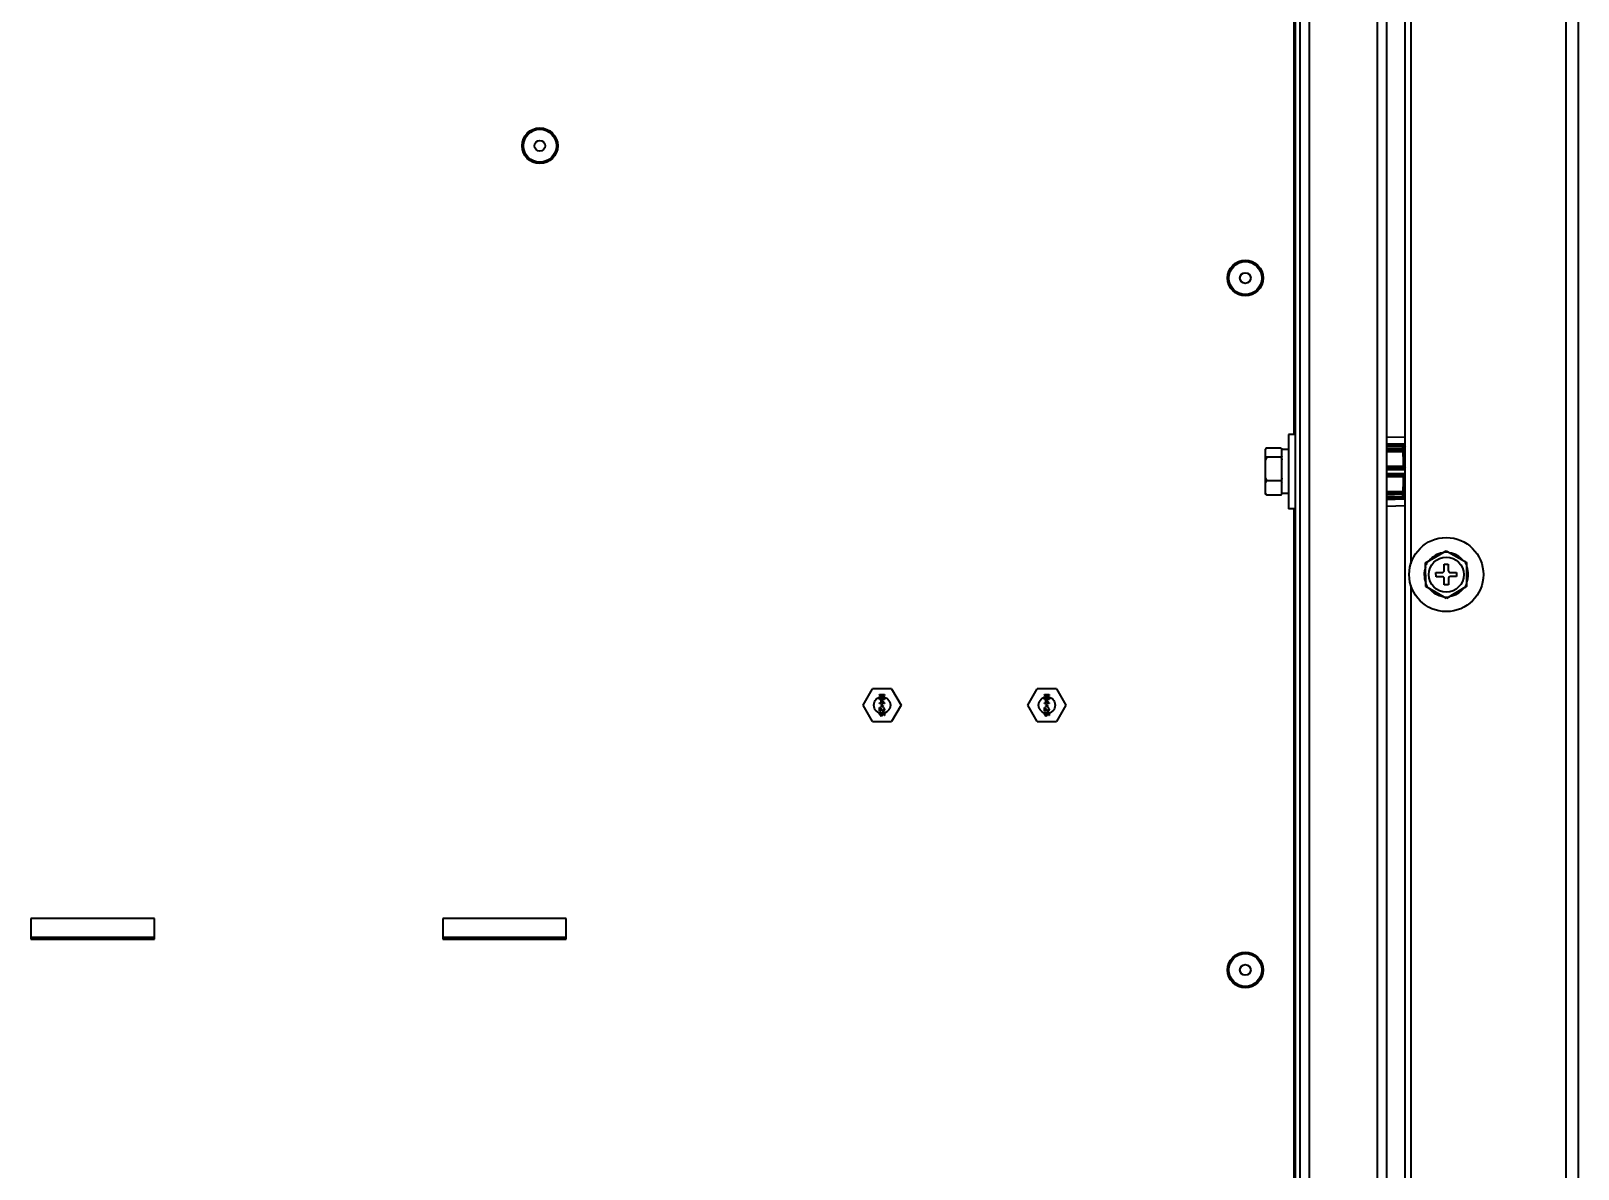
# Model space of a CAD drawing. Header units: millimetres. Extents: x 32496 to 166256, y 3504 to 23939.
# Drawn here: x 36746.7 to 37122.4, y 12476.2 to 12752.6 of the extents above; entities that cross this region are included whole.
import ezdxf

# ---------------------------------------------------------------- set-up
doc = ezdxf.new("R2010")
doc.units = ezdxf.units.MM
doc.layers.get('0').update_dxf_attribs({"lineweight": 35})

msp = doc.modelspace()

# ---------------------------------------------------------------- linework, layer by layer
at = {"color": 7, "linetype": 'Continuous'}
for p, q in [((37119.352, 13391.575), (37119.352, 10882.575)), ((37080.352, 11982.075), (37080.352, 12995.575)), ((37054.852, 12057.575), (37054.852, 12993.375)), ((37053.652, 12966.175), (37053.652, 12130.775)), ((37075.852, 12963.575), (37075.852, 12057.575)), ((37052.052, 12654.575), (37052.052, 12636.575)), ((37053.652, 12654.575), (37052.052, 12654.575)), ((37075.852, 12654.036), (37080.352, 12653.918)), ((37046.452, 12640.103), (37046.452, 12651.048)), ((37050.152, 12651.303), (37046.752, 12651.303)), ((37050.452, 12640.103), (37050.452, 12651.048)), ((37052.052, 12650.925), (37050.452, 12650.925)), ((37050.152, 12649.068), (37046.752, 12649.068)), ((37050.152, 12643.34), (37046.752, 12643.34)), ((37050.152, 12639.848), (37046.752, 12639.848)), ((37052.052, 12640.225), (37050.452, 12640.225)), ((37053.652, 12636.575), (37052.052, 12636.575)), ((37080.352, 12637.233), (37075.852, 12637.115)), ((37085.326, 12623.418), (37090.3, 12626.349)), ((37090.3, 12626.349), (37095.326, 12623.507)), ((37085.377, 12617.644), (37085.326, 12623.418)), ((37087.847, 12621.053), (37089.347, 12621.067)), ((37087.856, 12620.053), (37087.847, 12621.053)), ((37089.356, 12620.067), (37087.856, 12620.053)), ((37089.829, 12623.071), (37090.829, 12623.08)), ((37089.843, 12621.571), (37089.829, 12623.071)), ((37090.829, 12623.08), (37090.843, 12621.58)), ((37091.347, 12621.084), (37092.847, 12621.098)), ((37092.856, 12620.098), (37091.356, 12620.084)), ((37092.847, 12621.098), (37092.856, 12620.098)), ((37095.377, 12617.733), (37095.326, 12623.507)), ((37090.403, 12614.802), (37085.377, 12617.644)), ((37089.874, 12618.071), (37089.86, 12619.571)), ((37090.874, 12618.08), (37089.874, 12618.071)), ((37095.377, 12617.733), (37090.403, 12614.802)), ((37090.86, 12619.58), (37090.874, 12618.08)), ((36948.733, 12588.875), (36951.042, 12592.875)), ((36955.661, 12592.875), (36951.042, 12592.875)), ((36952.752, 12591.3), (36952.752, 12591.45)), ((36952.752, 12591.45), (36953.952, 12591.45)), ((36953.696, 12591.3), (36952.752, 12590.95)), ((36953.696, 12591.3), (36952.752, 12591.3)), ((36952.752, 12590.75), (36952.752, 12590.95)), ((36952.752, 12590.75), (36953.696, 12590.4)), ((36952.752, 12590.25), (36952.752, 12590.4)), ((36952.752, 12590.4), (36953.696, 12590.4)), ((36953.952, 12590.25), (36952.752, 12590.25)), ((36952.879, 12590.85), (36953.952, 12591.225)), ((36953.952, 12590.475), (36952.879, 12590.85)), ((36953.109, 12589.45), (36953.109, 12590.05)), ((36953.109, 12590.05), (36953.262, 12590.05)), ((36953.952, 12589.45), (36953.262, 12590.05)), ((36953.262, 12589.875), (36953.262, 12589.45)), ((36953.262, 12589.875), (36953.747, 12589.45)), ((36953.952, 12591.45), (36953.952, 12591.225)), ((36953.952, 12590.475), (36953.952, 12590.25)), ((36955.661, 12592.875), (36957.97, 12588.875)), ((36988.733, 12588.875), (36991.042, 12592.875)), ((36995.661, 12592.875), (36991.042, 12592.875)), ((36992.752, 12591.3), (36992.752, 12591.45)), ((36992.752, 12591.45), (36993.952, 12591.45)), ((36993.696, 12591.3), (36992.752, 12590.95)), ((36993.696, 12591.3), (36992.752, 12591.3)), ((36992.752, 12590.75), (36992.752, 12590.95)), ((36992.752, 12590.75), (36993.696, 12590.4)), ((36992.752, 12590.25), (36992.752, 12590.4)), ((36992.752, 12590.4), (36993.696, 12590.4)), ((36993.952, 12590.25), (36992.752, 12590.25)), ((36992.879, 12590.85), (36993.952, 12591.225)), ((36993.952, 12590.475), (36992.879, 12590.85)), ((36993.109, 12589.45), (36993.109, 12590.05)), ((36993.109, 12590.05), (36993.262, 12590.05)), ((36993.952, 12589.45), (36993.262, 12590.05)), ((36993.262, 12589.875), (36993.262, 12589.45)), ((36993.262, 12589.875), (36993.747, 12589.45)), ((36993.952, 12591.45), (36993.952, 12591.225)), ((36993.952, 12590.475), (36993.952, 12590.25)), ((36995.661, 12592.875), (36997.97, 12588.875)), ((36951.042, 12584.875), (36948.733, 12588.875)), ((36952.752, 12589.3), (36952.752, 12589.45)), ((36952.752, 12589.45), (36953.109, 12589.45)), ((36953.109, 12589.3), (36952.752, 12589.3)), ((36952.752, 12587.4), (36952.752, 12588.3)), ((36952.752, 12588.3), (36952.879, 12588.3)), ((36952.879, 12587.4), (36952.752, 12587.4)), ((36952.777, 12586.95), (36952.752, 12586.825)), ((36952.752, 12586.675), (36952.752, 12586.825)), ((36952.752, 12586.675), (36952.777, 12586.55)), ((36952.854, 12587.075), (36952.777, 12586.95)), ((36952.777, 12586.55), (36952.854, 12586.425)), ((36952.956, 12587.15), (36952.854, 12587.075)), ((36952.854, 12586.425), (36952.956, 12586.35)), ((36953.518, 12587.6), (36952.879, 12588.3)), ((36952.879, 12588.1), (36952.879, 12587.4)), ((36952.879, 12588.1), (36953.441, 12587.475)), ((36952.879, 12586.825), (36952.905, 12586.925)), ((36952.879, 12586.825), (36952.879, 12586.675)), ((36952.905, 12586.575), (36952.879, 12586.675)), ((36952.905, 12586.925), (36952.956, 12587)), ((36952.956, 12586.5), (36952.905, 12586.575)), ((36953.058, 12587.2), (36952.956, 12587.15)), ((36952.956, 12587), (36953.058, 12587.05)), ((36953.032, 12586.45), (36952.956, 12586.5)), ((36952.956, 12586.35), (36953.083, 12586.3)), ((36953.109, 12586.425), (36953.032, 12586.45)), ((36953.058, 12587.2), (36953.058, 12587.05)), ((36953.186, 12586.3), (36953.083, 12586.3)), ((36953.109, 12589.05), (36953.109, 12589.3)), ((36953.262, 12589.05), (36953.109, 12589.05)), ((36953.109, 12586.425), (36953.16, 12586.425)), ((36953.135, 12588.65), (36953.135, 12588.7)), ((36953.135, 12588.7), (36953.313, 12588.7)), ((36953.313, 12588.65), (36953.135, 12588.65)), ((36953.237, 12586.45), (36953.16, 12586.425)), ((36953.211, 12588.85), (36953.186, 12588.825)), ((36953.186, 12588.825), (36953.313, 12588.7)), ((36953.313, 12588.65), (36953.186, 12588.525)), ((36953.186, 12588.525), (36953.211, 12588.5)), ((36953.186, 12586.3), (36953.313, 12586.35)), ((36953.364, 12588.7), (36953.211, 12588.85)), ((36953.211, 12588.5), (36953.364, 12588.65)), ((36953.313, 12586.5), (36953.237, 12586.45)), ((36953.262, 12589.45), (36953.747, 12589.45)), ((36953.262, 12589.3), (36953.262, 12589.05)), ((36953.952, 12589.3), (36953.262, 12589.3)), ((36953.288, 12587.025), (36953.288, 12587.2)), ((36953.288, 12587.2), (36953.952, 12587.2)), ((36953.288, 12587.025), (36953.364, 12586.925)), ((36953.364, 12586.575), (36953.313, 12586.5)), ((36953.313, 12586.35), (36953.415, 12586.425)), ((36953.518, 12588.85), (36953.364, 12588.7)), ((36953.364, 12588.65), (36953.518, 12588.5)), ((36953.364, 12586.925), (36953.39, 12586.825)), ((36953.39, 12586.675), (36953.364, 12586.575)), ((36953.39, 12586.675), (36953.39, 12586.825)), ((36953.415, 12588.7), (36953.543, 12588.825)), ((36953.415, 12588.7), (36953.594, 12588.7)), ((36953.543, 12588.525), (36953.415, 12588.65)), ((36953.594, 12588.65), (36953.415, 12588.65)), ((36953.492, 12586.95), (36953.415, 12587.075)), ((36953.824, 12587.075), (36953.415, 12587.075)), ((36953.415, 12586.425), (36953.492, 12586.55)), ((36953.441, 12587.475), (36953.518, 12587.425)), ((36953.518, 12586.825), (36953.492, 12586.95)), ((36953.492, 12586.55), (36953.518, 12586.675)), ((36953.543, 12588.825), (36953.518, 12588.85)), ((36953.518, 12588.5), (36953.543, 12588.525)), ((36953.62, 12587.55), (36953.518, 12587.6)), ((36953.518, 12587.425), (36953.62, 12587.4)), ((36953.518, 12586.825), (36953.518, 12586.675)), ((36953.594, 12588.7), (36953.594, 12588.65)), ((36953.62, 12587.55), (36953.671, 12587.55)), ((36953.671, 12587.4), (36953.62, 12587.4)), ((36953.671, 12588.15), (36953.671, 12588.275)), ((36953.773, 12588.25), (36953.671, 12588.275)), ((36953.671, 12588.15), (36953.747, 12588.1)), ((36953.747, 12587.6), (36953.671, 12587.55)), ((36953.671, 12587.4), (36953.773, 12587.425)), ((36953.747, 12588.1), (36953.798, 12588.025)), ((36953.798, 12587.675), (36953.747, 12587.6)), ((36953.875, 12588.15), (36953.773, 12588.25)), ((36953.773, 12587.425), (36953.875, 12587.525)), ((36953.798, 12588.025), (36953.824, 12587.9)), ((36953.824, 12587.8), (36953.798, 12587.675)), ((36953.824, 12587.8), (36953.824, 12587.9)), ((36953.824, 12586.35), (36953.824, 12587.075)), ((36953.952, 12586.35), (36953.824, 12586.35)), ((36953.926, 12588.05), (36953.875, 12588.15)), ((36953.875, 12587.525), (36953.926, 12587.625)), ((36953.952, 12587.875), (36953.926, 12588.05)), ((36953.926, 12587.625), (36953.952, 12587.775)), ((36953.952, 12589.45), (36953.952, 12589.3)), ((36953.952, 12587.875), (36953.952, 12587.775)), ((36953.952, 12587.2), (36953.952, 12586.35)), ((36957.97, 12588.875), (36955.661, 12584.875)), ((36991.042, 12584.875), (36988.733, 12588.875)), ((36992.752, 12589.3), (36992.752, 12589.45)), ((36992.752, 12589.45), (36993.109, 12589.45)), ((36993.109, 12589.3), (36992.752, 12589.3)), ((36992.752, 12587.4), (36992.752, 12588.3)), ((36992.752, 12588.3), (36992.879, 12588.3)), ((36992.879, 12587.4), (36992.752, 12587.4)), ((36992.777, 12586.95), (36992.752, 12586.825)), ((36992.752, 12586.675), (36992.752, 12586.825)), ((36992.752, 12586.675), (36992.777, 12586.55)), ((36992.854, 12587.075), (36992.777, 12586.95)), ((36992.777, 12586.55), (36992.854, 12586.425)), ((36992.956, 12587.15), (36992.854, 12587.075)), ((36992.854, 12586.425), (36992.956, 12586.35)), ((36993.518, 12587.6), (36992.879, 12588.3)), ((36992.879, 12588.1), (36992.879, 12587.4)), ((36992.879, 12588.1), (36993.441, 12587.475)), ((36992.879, 12586.825), (36992.905, 12586.925)), ((36992.879, 12586.825), (36992.879, 12586.675)), ((36992.905, 12586.575), (36992.879, 12586.675)), ((36992.905, 12586.925), (36992.956, 12587)), ((36992.956, 12586.5), (36992.905, 12586.575)), ((36993.058, 12587.2), (36992.956, 12587.15)), ((36992.956, 12587), (36993.058, 12587.05)), ((36993.032, 12586.45), (36992.956, 12586.5)), ((36992.956, 12586.35), (36993.083, 12586.3)), ((36993.109, 12586.425), (36993.032, 12586.45)), ((36993.058, 12587.2), (36993.058, 12587.05)), ((36993.186, 12586.3), (36993.083, 12586.3)), ((36993.109, 12589.05), (36993.109, 12589.3)), ((36993.262, 12589.05), (36993.109, 12589.05)), ((36993.109, 12586.425), (36993.16, 12586.425)), ((36993.135, 12588.65), (36993.135, 12588.7)), ((36993.135, 12588.7), (36993.313, 12588.7)), ((36993.313, 12588.65), (36993.135, 12588.65)), ((36993.237, 12586.45), (36993.16, 12586.425)), ((36993.211, 12588.85), (36993.186, 12588.825)), ((36993.186, 12588.825), (36993.313, 12588.7)), ((36993.313, 12588.65), (36993.186, 12588.525)), ((36993.186, 12588.525), (36993.211, 12588.5)), ((36993.186, 12586.3), (36993.313, 12586.35)), ((36993.364, 12588.7), (36993.211, 12588.85)), ((36993.211, 12588.5), (36993.364, 12588.65)), ((36993.313, 12586.5), (36993.237, 12586.45)), ((36993.262, 12589.45), (36993.747, 12589.45)), ((36993.262, 12589.3), (36993.262, 12589.05)), ((36993.952, 12589.3), (36993.262, 12589.3)), ((36993.288, 12587.025), (36993.288, 12587.2)), ((36993.288, 12587.2), (36993.952, 12587.2)), ((36993.288, 12587.025), (36993.364, 12586.925)), ((36993.364, 12586.575), (36993.313, 12586.5)), ((36993.313, 12586.35), (36993.415, 12586.425)), ((36993.518, 12588.85), (36993.364, 12588.7)), ((36993.364, 12588.65), (36993.518, 12588.5)), ((36993.364, 12586.925), (36993.39, 12586.825)), ((36993.39, 12586.675), (36993.364, 12586.575)), ((36993.39, 12586.675), (36993.39, 12586.825)), ((36993.415, 12588.7), (36993.543, 12588.825)), ((36993.415, 12588.7), (36993.594, 12588.7)), ((36993.543, 12588.525), (36993.415, 12588.65)), ((36993.594, 12588.65), (36993.415, 12588.65)), ((36993.492, 12586.95), (36993.415, 12587.075)), ((36993.824, 12587.075), (36993.415, 12587.075)), ((36993.415, 12586.425), (36993.492, 12586.55)), ((36993.441, 12587.475), (36993.518, 12587.425)), ((36993.518, 12586.825), (36993.492, 12586.95)), ((36993.492, 12586.55), (36993.518, 12586.675)), ((36993.543, 12588.825), (36993.518, 12588.85)), ((36993.518, 12588.5), (36993.543, 12588.525)), ((36993.62, 12587.55), (36993.518, 12587.6)), ((36993.518, 12587.425), (36993.62, 12587.4)), ((36993.518, 12586.825), (36993.518, 12586.675)), ((36993.594, 12588.7), (36993.594, 12588.65)), ((36993.62, 12587.55), (36993.671, 12587.55)), ((36993.671, 12587.4), (36993.62, 12587.4)), ((36993.671, 12588.15), (36993.671, 12588.275)), ((36993.773, 12588.25), (36993.671, 12588.275)), ((36993.671, 12588.15), (36993.747, 12588.1)), ((36993.747, 12587.6), (36993.671, 12587.55)), ((36993.671, 12587.4), (36993.773, 12587.425)), ((36993.747, 12588.1), (36993.798, 12588.025)), ((36993.798, 12587.675), (36993.747, 12587.6)), ((36993.875, 12588.15), (36993.773, 12588.25)), ((36993.773, 12587.425), (36993.875, 12587.525)), ((36993.798, 12588.025), (36993.824, 12587.9)), ((36993.824, 12587.8), (36993.798, 12587.675)), ((36993.824, 12587.8), (36993.824, 12587.9)), ((36993.824, 12586.35), (36993.824, 12587.075)), ((36993.952, 12586.35), (36993.824, 12586.35)), ((36993.926, 12588.05), (36993.875, 12588.15)), ((36993.875, 12587.525), (36993.926, 12587.625)), ((36993.952, 12587.875), (36993.926, 12588.05)), ((36993.926, 12587.625), (36993.952, 12587.775)), ((36993.952, 12589.45), (36993.952, 12589.3)), ((36993.952, 12587.875), (36993.952, 12587.775)), ((36993.952, 12587.2), (36993.952, 12586.35)), ((36997.97, 12588.875), (36995.661, 12584.875)), ((36951.042, 12584.875), (36955.661, 12584.875)), ((36991.042, 12584.875), (36995.661, 12584.875)), ((36746.652, 12537.075), (36746.652, 12532.075)), ((36776.652, 12537.075), (36746.652, 12537.075)), ((36776.652, 12532.075), (36776.652, 12537.075)), ((36846.652, 12537.075), (36846.652, 12532.075)), ((36876.652, 12537.075), (36846.652, 12537.075)), ((36876.652, 12532.075), (36876.652, 12537.075)), ((36746.652, 12532.575), (36776.652, 12532.575)), ((36746.652, 12532.075), (36776.652, 12532.075)), ((36846.652, 12532.575), (36876.652, 12532.575)), ((36846.652, 12532.075), (36876.652, 12532.075))]:
    msp.add_line(p, q, dxfattribs=at)
at = {"color": 9, "linetype": 'Continuous'}
for p, q in [((37122.352, 13391.575), (37122.352, 10882.575)), ((37057.052, 12995.575), (37057.052, 12057.575)), ((37073.652, 12057.575), (37073.652, 12963.575)), ((37053.452, 12654.575), (37053.452, 12911.575)), ((37081.752, 12867.929), (37081.752, 12623.193)), ((37080.06, 12652.218), (37075.852, 12652.329)), ((37080.052, 12651.919), (37075.852, 12652.029)), ((37075.852, 12651.774), (37079.797, 12651.671)), ((37075.852, 12651.274), (37079.784, 12651.171)), ((37075.852, 12650.867), (37080.084, 12650.867)), ((37079.788, 12650.386), (37075.852, 12650.386)), ((37079.784, 12650.867), (37079.784, 12651.171)), ((37080.084, 12651.171), (37079.784, 12651.171)), ((37080.052, 12651.919), (37079.797, 12651.671)), ((37080.052, 12651.919), (37080.06, 12652.218)), ((37080.084, 12651.171), (37080.084, 12650.867)), ((37080.089, 12651.371), (37080.344, 12651.619)), ((37075.852, 12646.859), (37079.884, 12646.859)), ((37075.852, 12646.488), (37079.889, 12646.488)), ((37075.852, 12646.333), (37080.044, 12646.333)), ((37079.889, 12646.488), (37080.044, 12646.333)), ((37080.044, 12646.033), (37080.044, 12646.333)), ((37080.344, 12646.633), (37080.189, 12646.788)), ((37080.044, 12646.033), (37075.852, 12646.033)), ((37075.852, 12645.118), (37080.044, 12645.118)), ((37080.044, 12644.818), (37075.852, 12644.818)), ((37079.889, 12644.663), (37075.852, 12644.663)), ((37079.884, 12644.292), (37075.852, 12644.292)), ((37080.044, 12644.818), (37079.889, 12644.663)), ((37080.044, 12644.818), (37080.044, 12645.118)), ((37080.189, 12644.363), (37080.344, 12644.518)), ((37075.852, 12640.765), (37079.788, 12640.765)), ((37080.084, 12640.284), (37075.852, 12640.284)), ((37079.784, 12639.98), (37075.852, 12639.877)), ((37079.797, 12639.48), (37075.852, 12639.377)), ((37075.852, 12639.122), (37080.052, 12639.232)), ((37075.852, 12638.822), (37080.06, 12638.933)), ((37079.784, 12639.98), (37079.784, 12640.284)), ((37079.784, 12639.98), (37080.084, 12639.98)), ((37079.797, 12639.48), (37080.052, 12639.232)), ((37080.06, 12638.933), (37080.052, 12639.232)), ((37080.084, 12640.284), (37080.084, 12639.98)), ((37080.344, 12639.532), (37080.089, 12639.78)), ((37053.452, 12404.575), (37053.452, 12636.575)), ((37081.752, 12617.929), (37081.752, 12373.193))]:
    msp.add_line(p, q, dxfattribs=at)
at = {"color": 7, "linetype": 'Continuous'}
for centre, radius in [((36870.241, 12724.69), 4.328), ((36870.241, 12724.69), 4), ((36870.241, 12724.69), 1.3), ((37041.552, 12692.575), 4.328), ((37041.552, 12692.575), 4), ((37041.552, 12692.575), 1.3), ((37090.352, 12620.575), 9), ((37090.352, 12620.575), 4.25), ((36953.352, 12588.875), 2), ((36993.352, 12588.875), 2), ((37041.552, 12524.575), 4.328), ((37041.552, 12524.575), 4), ((37041.552, 12524.575), 1.3)]:
    msp.add_circle(centre, radius, dxfattribs=at)
at = {"color": 9, "linetype": 'Continuous'}
for centre, start, end in [((37079.789, 12651.371), 0.04559, 88.45441), ((37079.889, 12646.788), 270.04714, 359.95286), ((37079.889, 12644.363), 0.04714, 89.95286), ((37079.789, 12639.78), 271.54559, 359.95441)]:
    msp.add_arc(centre, 0.3, start, end, dxfattribs=at)
at = {"color": 7, "linetype": 'Continuous'}
for centre, radius, start, end in [((37090.352, 12620.575), 5.474, 144.51639, 156.50129), ((37090.352, 12620.575), 5.35, 99.66914, 141.34853), ((37090.352, 12620.575), 5.474, 84.51639, 96.50129), ((37090.352, 12620.575), 5.35, 39.66914, 81.34853), ((37090.352, 12620.575), 5.474, 24.51639, 36.50129), ((37090.352, 12620.575), 5.35, 159.66914, 201.34853), ((37089.343, 12621.567), 0.5, 270.50884, 0.50884), ((37089.36, 12619.567), 0.5, 0.50884, 90.50884), ((37091.343, 12621.584), 0.5, 180.50884, 270.50884), ((37091.36, 12619.584), 0.5, 90.50884, 180.50884), ((37090.352, 12620.575), 5.35, 339.66914, 21.34853), ((37090.352, 12620.575), 5.474, 204.51639, 216.50129), ((37090.352, 12620.575), 5.35, 219.66914, 261.34853), ((37090.352, 12620.575), 5.35, 279.66914, 321.34853), ((37090.352, 12620.575), 5.474, 324.51639, 336.50129), ((37090.352, 12620.575), 5.474, 264.51639, 276.50129)]:
    msp.add_arc(centre, radius, start, end, dxfattribs=at)
for points, knots in [([(37046.752, 12651.303), (37046.725, 12651.282), (37046.622, 12651.201), (37046.522, 12651.115), (37046.452, 12651.048)], [0, 0, 0, 0, 0.2577345, 1, 1, 1, 1]), ([(37050.152, 12651.303), (37050.178, 12651.282), (37050.281, 12651.201), (37050.381, 12651.115), (37050.452, 12651.048)], [0, 0, 0, 0, 0.2577335, 1, 1, 1, 1]), ([(37046.452, 12649.323), (37046.475, 12649.301), (37046.571, 12649.212), (37046.673, 12649.129), (37046.752, 12649.068)], [0, 0, 0, 0, 0.242066, 1, 1, 1, 1]), ([(37050.452, 12649.323), (37050.429, 12649.301), (37050.332, 12649.212), (37050.23, 12649.129), (37050.152, 12649.068)], [0, 0, 0, 0, 0.2420659, 1, 1, 1, 1]), ([(37046.752, 12643.34), (37046.725, 12643.307), (37046.62, 12643.178), (37046.521, 12643.044), (37046.452, 12642.941)], [0, 0, 0, 0, 0.2536267, 1, 1, 1, 1]), ([(37050.152, 12643.34), (37050.178, 12643.307), (37050.283, 12643.178), (37050.382, 12643.044), (37050.452, 12642.941)], [0, 0, 0, 0, 0.253626, 1, 1, 1, 1]), ([(37046.452, 12640.247), (37046.474, 12640.213), (37046.569, 12640.076), (37046.672, 12639.944), (37046.752, 12639.848)], [0, 0, 0, 0, 0.2463454, 1, 1, 1, 1]), ([(37046.752, 12639.848), (37046.725, 12639.868), (37046.622, 12639.95), (37046.522, 12640.036), (37046.452, 12640.103)], [0, 0, 0, 0, 0.2577345, 1, 1, 1, 1]), ([(37050.452, 12640.247), (37050.429, 12640.213), (37050.334, 12640.076), (37050.232, 12639.944), (37050.152, 12639.848)], [0, 0, 0, 0, 0.2463456, 1, 1, 1, 1]), ([(37050.152, 12639.848), (37050.178, 12639.868), (37050.281, 12639.95), (37050.381, 12640.036), (37050.452, 12640.103)], [0, 0, 0, 0, 0.2577335, 1, 1, 1, 1])]:
    msp.add_open_spline(points, degree=3, knots=knots, dxfattribs=at)
at = {"color": 9, "linetype": 'Continuous'}
for points, knots in [([(37079.784, 12651.171), (37079.785, 12651.203), (37079.786, 12651.266), (37079.788, 12651.357), (37079.789, 12651.441), (37079.791, 12651.515), (37079.793, 12651.57), (37079.794, 12651.606), (37079.795, 12651.627), (37079.795, 12651.645), (37079.796, 12651.657), (37079.797, 12651.665), (37079.797, 12651.669), (37079.797, 12651.671)], [0, 0, 0, 0, 0.1918654, 0.3767444, 0.5475035, 0.6979649, 0.8224709, 0.8735112, 0.9164076, 0.9507908, 0.9763129, 0.9927545, 1, 1, 1, 1]), ([(37079.784, 12650.867), (37079.784, 12650.766), (37079.785, 12650.629), (37079.786, 12650.469), (37079.787, 12650.409), (37079.788, 12650.386)], [0, 0, 0, 0, 0.626748, 0.8578967, 1, 1, 1, 1]), ([(37079.788, 12650.386), (37079.825, 12650.386), (37079.903, 12650.401), (37080.005, 12650.465), (37080.072, 12650.562), (37080.088, 12650.639), (37080.088, 12650.675)], [0, 0, 0, 0, 0.2441897, 0.5061986, 0.7643014, 1, 1, 1, 1]), ([(37079.788, 12650.386), (37079.795, 12650.314), (37079.808, 12650.144), (37079.83, 12649.71), (37079.853, 12649.004), (37079.873, 12647.998), (37079.882, 12647.257), (37079.884, 12646.859)], [0, 0, 0, 0, 0.061441, 0.1445529, 0.3700691, 0.6616714, 1, 1, 1, 1]), ([(37080.052, 12651.919), (37080.127, 12651.917), (37080.282, 12651.851), (37080.344, 12651.694), (37080.344, 12651.619)], [0, 0, 0, 0, 0.5000554, 1, 1, 1, 1]), ([(37080.06, 12652.218), (37080.111, 12652.217), (37080.213, 12652.201), (37080.308, 12652.16), (37080.352, 12652.134)], [0, 0, 0, 0, 0.4999954, 1, 1, 1, 1]), ([(37080.084, 12651.171), (37080.084, 12651.196), (37080.084, 12651.233), (37080.085, 12651.279), (37080.086, 12651.309), (37080.086, 12651.333), (37080.087, 12651.35), (37080.088, 12651.36), (37080.088, 12651.365), (37080.089, 12651.369), (37080.089, 12651.37), (37080.089, 12651.371)], [0, 0, 0, 0, 0.3762555, 0.5472839, 0.6977823, 0.8215628, 0.9150643, 0.9495594, 0.9754116, 0.9922908, 1, 1, 1, 1]), ([(37080.088, 12650.674), (37080.087, 12650.684), (37080.086, 12650.707), (37080.085, 12650.772), (37080.084, 12650.827), (37080.084, 12650.867)], [0, 0, 0, 0, 0.1420843, 0.3726801, 1, 1, 1, 1]), ([(37080.088, 12650.674), (37080.095, 12650.598), (37080.107, 12650.418), (37080.13, 12649.958), (37080.153, 12649.209), (37080.173, 12648.143), (37080.181, 12647.358), (37080.184, 12646.936)], [0, 0, 0, 0, 0.0613952, 0.1445087, 0.3700397, 0.6616598, 1, 1, 1, 1]), ([(37079.884, 12646.859), (37079.921, 12646.859), (37079.975, 12646.862), (37080.045, 12646.872), (37080.092, 12646.881), (37080.131, 12646.893), (37080.163, 12646.907), (37080.183, 12646.924), (37080.184, 12646.936)], [0, 0, 0, 0, 0.3423412, 0.5099107, 0.6617813, 0.788869, 0.8869402, 1, 1, 1, 1]), ([(37079.884, 12646.859), (37079.885, 12646.811), (37079.885, 12646.741), (37079.886, 12646.653), (37079.886, 12646.599), (37079.887, 12646.555), (37079.887, 12646.525), (37079.888, 12646.506), (37079.888, 12646.497), (37079.889, 12646.492), (37079.889, 12646.489), (37079.889, 12646.488)], [0, 0, 0, 0, 0.3930378, 0.5634384, 0.7104345, 0.8303024, 0.9198837, 0.9525864, 0.9769121, 0.9927427, 1, 1, 1, 1]), ([(37080.344, 12646.633), (37080.344, 12646.556), (37080.28, 12646.397), (37080.121, 12646.333), (37080.044, 12646.333)], [0, 0, 0, 0, 0.5000412, 1, 1, 1, 1]), ([(37080.352, 12646.118), (37080.306, 12646.091), (37080.206, 12646.048), (37080.098, 12646.033), (37080.044, 12646.033)], [0, 0, 0, 0, 0.4999902, 1, 1, 1, 1]), ([(37080.189, 12646.788), (37080.188, 12646.789), (37080.189, 12646.793), (37080.187, 12646.801), (37080.187, 12646.814), (37080.186, 12646.832), (37080.186, 12646.854), (37080.185, 12646.889), (37080.185, 12646.916), (37080.184, 12646.936)], [0, 0, 0, 0, 0.023941, 0.0814195, 0.1708011, 0.2902086, 0.4372727, 0.6077458, 1, 1, 1, 1]), ([(37079.884, 12644.292), (37079.882, 12643.894), (37079.873, 12643.153), (37079.853, 12642.147), (37079.83, 12641.441), (37079.808, 12641.007), (37079.795, 12640.837), (37079.788, 12640.765)], [0, 0, 0, 0, 0.3383546, 0.6299536, 0.8554638, 0.9385658, 1, 1, 1, 1]), ([(37079.889, 12644.663), (37079.889, 12644.662), (37079.889, 12644.659), (37079.888, 12644.654), (37079.888, 12644.645), (37079.887, 12644.626), (37079.887, 12644.596), (37079.886, 12644.552), (37079.886, 12644.498), (37079.885, 12644.41), (37079.885, 12644.34), (37079.884, 12644.292)], [0, 0, 0, 0, 0.0072568, 0.0230875, 0.0474133, 0.0801161, 0.1696974, 0.2895653, 0.4365615, 0.6069621, 1, 1, 1, 1]), ([(37079.884, 12644.292), (37079.921, 12644.292), (37079.975, 12644.289), (37080.045, 12644.279), (37080.091, 12644.27), (37080.13, 12644.258), (37080.162, 12644.244), (37080.183, 12644.227), (37080.184, 12644.215)], [0, 0, 0, 0, 0.3401422, 0.5073524, 0.6593994, 0.7870951, 0.8859261, 1, 1, 1, 1]), ([(37080.044, 12645.118), (37080.098, 12645.118), (37080.206, 12645.103), (37080.306, 12645.06), (37080.352, 12645.033)], [0, 0, 0, 0, 0.5000097, 1, 1, 1, 1]), ([(37080.044, 12644.818), (37080.121, 12644.818), (37080.28, 12644.754), (37080.344, 12644.594), (37080.344, 12644.518)], [0, 0, 0, 0, 0.500043, 1, 1, 1, 1]), ([(37080.184, 12644.215), (37080.181, 12643.793), (37080.173, 12643.008), (37080.153, 12641.941), (37080.13, 12641.193), (37080.107, 12640.733), (37080.095, 12640.553), (37080.088, 12640.477)], [0, 0, 0, 0, 0.3383402, 0.6299606, 0.8554913, 0.9386047, 1, 1, 1, 1]), ([(37080.184, 12644.215), (37080.185, 12644.235), (37080.185, 12644.262), (37080.186, 12644.297), (37080.186, 12644.319), (37080.187, 12644.337), (37080.187, 12644.35), (37080.189, 12644.358), (37080.188, 12644.362), (37080.189, 12644.363)], [0, 0, 0, 0, 0.3921629, 0.5626577, 0.7097525, 0.8291796, 0.9185707, 0.9760539, 1, 1, 1, 1]), ([(37079.788, 12640.765), (37079.787, 12640.742), (37079.786, 12640.682), (37079.785, 12640.522), (37079.784, 12640.384), (37079.784, 12640.284)], [0, 0, 0, 0, 0.1421033, 0.373252, 1, 1, 1, 1]), ([(37079.797, 12639.48), (37079.797, 12639.481), (37079.797, 12639.486), (37079.796, 12639.494), (37079.795, 12639.506), (37079.795, 12639.523), (37079.794, 12639.545), (37079.793, 12639.581), (37079.791, 12639.636), (37079.789, 12639.71), (37079.788, 12639.794), (37079.786, 12639.885), (37079.785, 12639.948), (37079.784, 12639.98)], [0, 0, 0, 0, 0.0072459, 0.023687, 0.0492085, 0.0835914, 0.1264877, 0.1775281, 0.3020342, 0.452496, 0.6232557, 0.8081347, 1, 1, 1, 1]), ([(37079.788, 12640.765), (37079.825, 12640.765), (37079.903, 12640.75), (37080.005, 12640.686), (37080.072, 12640.588), (37080.088, 12640.512), (37080.088, 12640.476)], [0, 0, 0, 0, 0.2441938, 0.5062065, 0.7643086, 1, 1, 1, 1]), ([(37080.344, 12639.532), (37080.344, 12639.457), (37080.282, 12639.3), (37080.127, 12639.234), (37080.052, 12639.232)], [0, 0, 0, 0, 0.5000528, 1, 1, 1, 1]), ([(37080.352, 12639.017), (37080.308, 12638.991), (37080.213, 12638.95), (37080.111, 12638.934), (37080.06, 12638.933)], [0, 0, 0, 0, 0.5000045, 1, 1, 1, 1]), ([(37080.084, 12640.284), (37080.084, 12640.324), (37080.085, 12640.379), (37080.086, 12640.444), (37080.087, 12640.467), (37080.088, 12640.477)], [0, 0, 0, 0, 0.6272413, 0.8578276, 1, 1, 1, 1]), ([(37080.089, 12639.78), (37080.089, 12639.781), (37080.089, 12639.782), (37080.088, 12639.786), (37080.088, 12639.791), (37080.087, 12639.801), (37080.086, 12639.818), (37080.086, 12639.842), (37080.085, 12639.872), (37080.084, 12639.918), (37080.084, 12639.955), (37080.084, 12639.98)], [0, 0, 0, 0, 0.0077315, 0.0246585, 0.0505752, 0.0851428, 0.1787803, 0.3026283, 0.4530798, 0.6239847, 1, 1, 1, 1])]:
    msp.add_open_spline(points, degree=3, knots=knots, dxfattribs=at)
at = {"color": 7, "linetype": 'Continuous'}
for points in [[(37046.752, 12649.068), (37046.644, 12648.853), (37046.543, 12648.635), (37046.452, 12648.413)], [(37050.152, 12649.068), (37050.26, 12648.853), (37050.361, 12648.635), (37050.452, 12648.413)], [(37046.452, 12643.994), (37046.543, 12643.772), (37046.644, 12643.554), (37046.752, 12643.34)], [(37050.452, 12643.994), (37050.361, 12643.772), (37050.26, 12643.554), (37050.152, 12643.34)]]:
    msp.add_open_spline(points, degree=3, dxfattribs=at)

doc.saveas('drawing.dxf')
